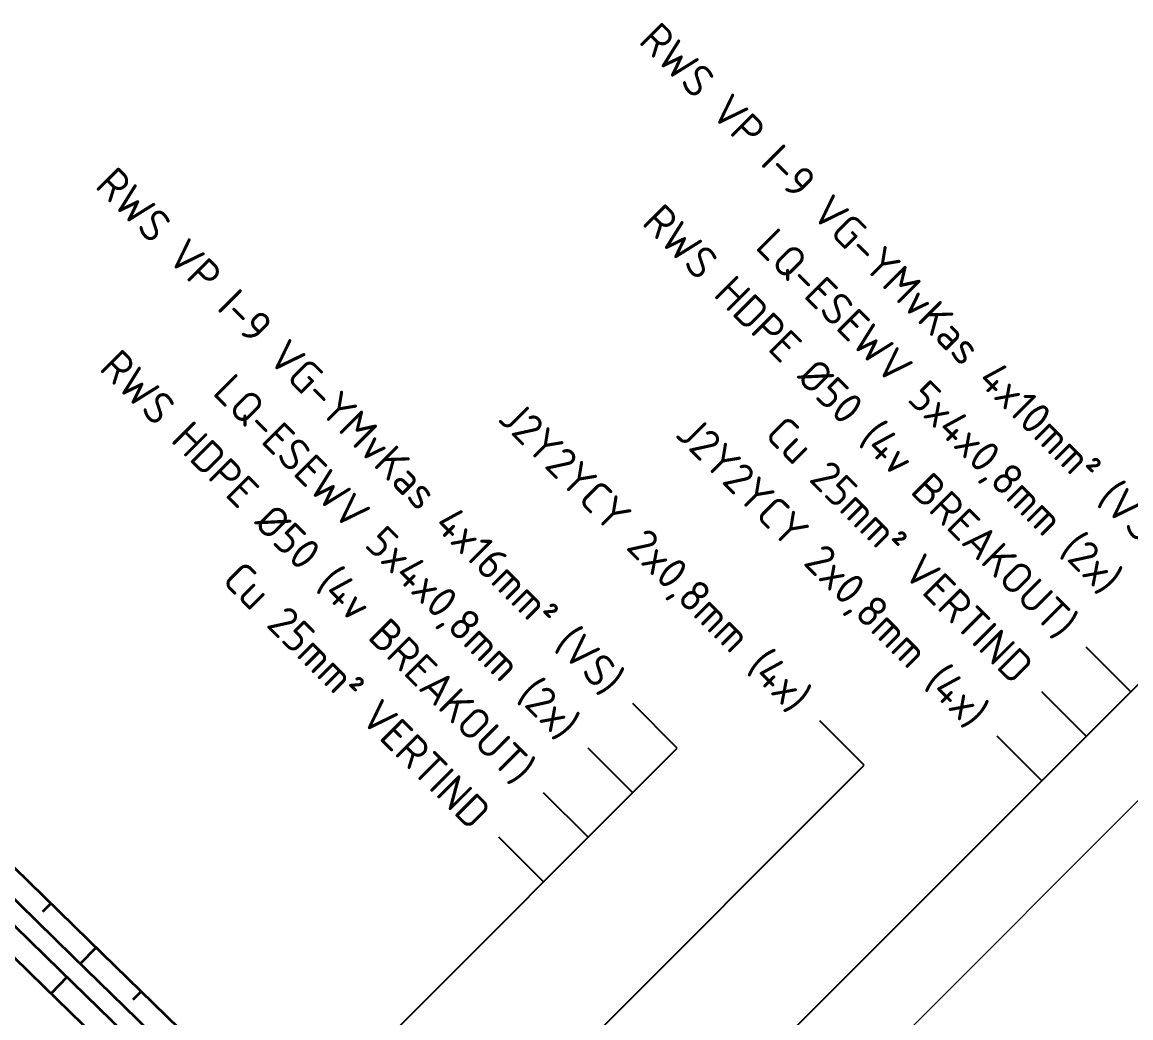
# Model space of a CAD drawing. Header units: metres. Extents: x 134219 to 139178, y 438661 to 444352.
# Drawn here: x 137748.1 to 137836, y 440063.8 to 440142.8 of the extents above; entities that cross this region are included whole.
import ezdxf
from ezdxf.enums import TextEntityAlignment as Align

# ---------------------------------------------------------------- set-up
doc = ezdxf.new("R2010")
doc.units = ezdxf.units.M
doc.linetypes.add('13strp', pattern=[4, 1, -3])
for name, color, linetype, lineweight in [('N-WE-KL-ET_LS_OV_KABEL-T25', 7, 'Continuous', 25), ('Utd-ondergr-nw', 8, '13strp', 35), ('X-XX-AL-AANPIJLING-G', 7, 'Continuous', 18), ('X-XX-AL-AANPIJLING-S', 7, 'Continuous', 25)]:
    doc.layers.add(name, color=color, linetype=linetype, lineweight=lineweight)
doc.styles.add('ISO18', font='NLCS-ISO.ttf')
doc.styles.add('NLCS-ISO', font='NLCS-ISO.ttf')
doc.dimstyles.new('UTD', dxfattribs={"dimtxt": 1.8, "dimasz": 1.8, "dimexe": 0, "dimexo": 0, "dimgap": 0.5, "dimtad": 1, "dimdec": 1, "dimzin": 1, "dimdsep": 46, "dimtxsty": 'ISO18', "dimcen": 2.5, "dimclrd": 256, "dimclre": 256, "dimclrt": 1, "dimadec": 0, "dimazin": 0, "dimtfac": 1, "dimtdec": 1, "dimtmove": 0, "dimatfit": 3, "dimfxl": 0, "dimlwd": -1, "dimlwe": -1, "dimarcsym": 0})

msp = doc.modelspace()

# ---------------------------------------------------------------- linework, layer by layer
at = {"layer": 'Utd-ondergr-nw', "linetype": 'Continuous', "flags": 128}
for points in [[(137738.356, 440082.041), (137744.945, 440075.62), (137752.106, 440068.64), (137759.268, 440061.661)], [(137737.309, 440080.967), (137743.898, 440074.545), (137751.059, 440067.566), (137758.221, 440060.587)], [(137736.053, 440079.678), (137742.642, 440073.256), (137749.803, 440066.277), (137756.965, 440059.298)], [(137745.689, 440077.408), (137746.201, 440076.909), (137753.363, 440069.929), (137760.524, 440062.95), (137767.686, 440055.97), (137774.847, 440048.991), (137782.009, 440042.011), (137789.17, 440035.032), (137791.549, 440032.713)], [(137749.727, 440072.216), (137750.355, 440072.861)], [(137752.679, 440068.082), (137753.936, 440069.371)], [(137751.632, 440067.008), (137750.376, 440065.719)], [(137756.888, 440065.237), (137757.516, 440065.881)]]:
    msp.add_lwpolyline(points, dxfattribs=at)
at = {"layer": 'X-XX-AL-AANPIJLING-S'}
for p, q in [((137780.049, 440033.674), (137843.101, 440096.724)), ((137836.03, 440089.653), (137832.494, 440093.189)), ((137832.494, 440086.118), (137828.959, 440089.653)), ((137800.048, 440085.175), (137796.513, 440088.711)), ((137814.882, 440083.814), (137811.347, 440087.349)), ((137828.959, 440082.582), (137825.423, 440086.118)), ((137748.734, 440033.864), (137800.048, 440085.175)), ((137796.512, 440081.64), (137792.977, 440085.175)), ((137764.99, 440033.923), (137814.882, 440083.814)), ((137792.977, 440078.104), (137789.441, 440081.64)), ((137789.441, 440074.569), (137785.906, 440078.104))]:
    msp.add_line(p, q, dxfattribs=at)

# ---------------------------------------------------------------- texts
at = {"layer": 'N-WE-KL-ET_LS_OV_KABEL-T25', "style": 'NLCS-ISO'}
for s, p in [('RWS VP I-9 VG-YMvKas 4x10mm² (VS)', (137838.208, 440101.617)), ('RWS VP I-9 VG-YMvKas 4x16mm² (VS)', (137795.155, 440090.068)), ('RWS HDPE Ø50 (4v BREAKOUT)', (137831.137, 440094.546)), ('LQ-ESEWV 5x4x0,8mm (2x)', (137834.673, 440098.082)), ('RWS HDPE Ø50 (4v BREAKOUT)', (137788.084, 440082.997)), ('LQ-ESEWV 5x4x0,8mm (2x)', (137791.619, 440086.533)), ('J2Y2YCY 2x0,8mm (4x)', (137809.989, 440088.707)), ('J2Y2YCY 2x0,8mm (4x)', (137824.066, 440087.475)), ('Cu 25mm² VERTIND', (137827.601, 440091.011)), ('Cu 25mm² VERTIND', (137784.548, 440079.462))]:
    msp.add_text(s, height=2.5, rotation=314.99885, dxfattribs=at).set_placement(p, align=Align.MIDDLE_RIGHT)

# ---------------------------------------------------------------- leaders
at = {"layer": 'X-XX-AL-AANPIJLING-G'}
msp.add_leader([(137797.198, 440041.613), (137856.328, 440100.741)], dimstyle='UTD', override={"dimasz": 3.5, "dimfxl": 0}, dxfattribs=at)

doc.saveas('drawing.dxf')
